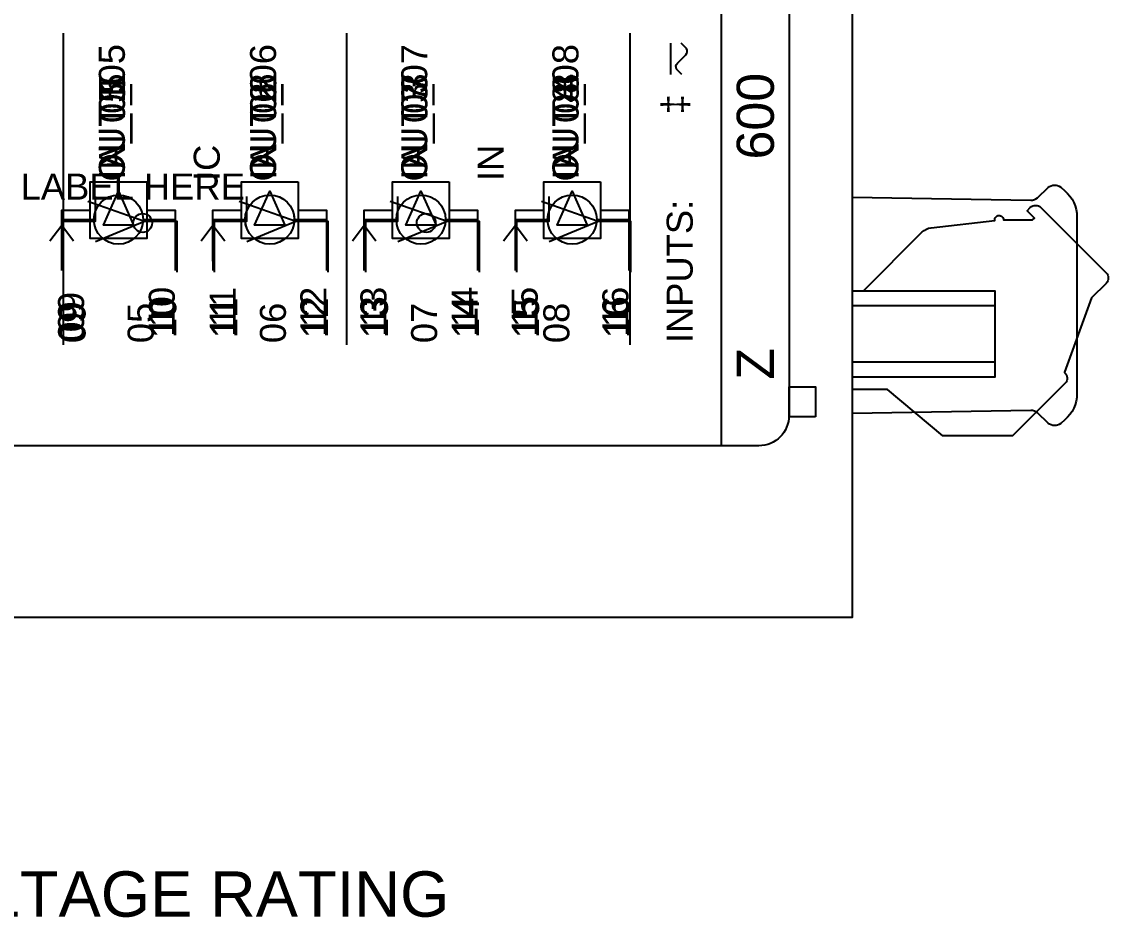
# Model space of a CAD drawing. Extents: x 1 to 23.8, y 0.2 to 17.
# Drawn here: x 12.352 to 15.226, y 0.765 to 3.145 of the extents above; entities that cross this region are included whole.
import ezdxf

# ---------------------------------------------------------------- set-up
doc = ezdxf.new("R2010")
doc.units = 0
doc.header["$MEASUREMENT"] = 0
for name, color, linetype in [('5_01__0-__EMPTY', 7, 'CONTINUOUS'), ('5_02__8-___4__ACI', 7, 'CONTINUOUS'), ('5_03__1-___4__DI__4__DO__S', 7, 'CONTINUOUS'), ('5_04__B-___4__DI__4__DO__F', 7, 'CONTINUOUS'), ('5_05__C-___4__DI__3__DO', 7, 'CONTINUOUS'), ('5_06__2X___8__DO__STD_FORM', 7, 'CONTINUOUS'), ('5_07__2A___8__DO__STD_FORM', 7, 'CONTINUOUS'), ('5_08__2B___8__DO__STD__6__', 7, 'CONTINUOUS'), ('5_09__2C___8__DO__STD__2__', 7, 'CONTINUOUS'), ('5_10__3-___8__DI', 7, 'CONTINUOUS'), ('5_11__5-___8__AI', 7, 'CONTINUOUS'), ('5_12__6-___4__AI__4__AO', 7, 'CONTINUOUS'), ('6_00_____DWG', 7, 'CONTINUOUS')]:
    doc.layers.add(name, color=color, linetype=linetype)
doc.styles.add('ARIAL', font='arial.ttf')

msp = doc.modelspace()

# ---------------------------------------------------------------- linework, layer by layer
at = {"layer": '5_02__8-___4__ACI'}
for points in [[(12.462, 2.2897), (12.462, 3.1147)], [(13.2119, 2.2897), (13.2119, 3.1147)], [(13.9619, 2.2897), (13.9619, 3.1147)]]:
    msp.add_lwpolyline(points, dxfattribs=at)
msp.add_lwpolyline([(14.5491, 2.6808), (15.0214, 2.6726, 0.19478), (15.039, 2.6793), (15.0673, 2.7059, -0.380004), (15.1005, 2.7067), (15.1116, 2.6974, -0.221055), (15.1436, 2.6286), (15.1436, 2.6286), (15.1436, 2.1605, -0.221055), (15.1116, 2.0917), (15.1005, 2.0824, -0.380004), (15.0673, 2.0832), (15.039, 2.1098, 0.19478), (15.0214, 2.1165), (14.5491, 2.1083)], format="xyb", dxfattribs=at)
for centre in [(12.672, 2.6124), (13.4219, 2.6124)]:
    msp.add_circle(centre, 0.025, dxfattribs=at)
at = {"layer": '5_03__1-___4__DI__4__DO__S'}
for points in [[(14.0692, 3.0053), (14.0692, 3.0883)], [(12.458, 2.4863), (12.458, 2.6213), (12.543, 2.6213)], [(12.673, 2.6213), (12.758, 2.6213), (12.758, 2.4863)], [(12.8581, 2.4863), (12.858, 2.6213), (12.943, 2.6213)], [(13.0731, 2.6213), (13.158, 2.6213), (13.158, 2.4863)], [(13.2581, 2.4863), (13.2581, 2.6213), (13.3431, 2.6213)], [(13.4731, 2.6213), (13.5581, 2.6213), (13.5581, 2.4863)], [(13.658, 2.4863), (13.658, 2.6213), (13.7432, 2.6213)], [(13.8732, 2.6213), (13.9582, 2.6213), (13.9582, 2.4863)], [(14.5491, 2.4329), (14.9262, 2.4329), (14.9262, 2.2045), (14.5491, 2.2045)], [(14.9262, 2.3935), (14.5491, 2.3935)], [(14.9262, 2.2439), (14.5491, 2.2439)]]:
    msp.add_lwpolyline(points, dxfattribs=at)
for points in [[(14.0981, 3.0053), (14.0844, 3.0194, -0.328455), (14.0864, 3.0353), (14.1086, 3.0576, 0.339292), (14.1107, 3.0735), (14.0962, 3.0883)], [(14.5789, 2.4332), (14.7344, 2.5886, -0.169592), (14.7577, 2.5999), (14.9259, 2.6191, -0.43094), (14.937, 2.6322, -0.430927), (14.9494, 2.6204), (15.0264, 2.6204), (15.0313, 2.6253), (15.0119, 2.6448), (15.0202, 2.6532, -0.414223), (15.0481, 2.6532), (15.2207, 2.4806, -0.414213), (15.2207, 2.4527), (15.1824, 2.4145), (15.1107, 2.2175, -0.440578), (15.1121, 2.1883), (14.9729, 2.0491), (14.7884, 2.0491), (14.6424, 2.1716), (14.5491, 2.1716)]]:
    msp.add_lwpolyline(points, format="xyb", dxfattribs=at)
for centre in [(12.608, 2.6213), (13.008, 2.6213), (13.4081, 2.6213), (13.8082, 2.6213)]:
    msp.add_circle(centre, 0.065, dxfattribs=at)
at = {"layer": '5_04__B-___4__DI__4__DO__F'}
for points in [[(14.0692, 3.0053), (14.0692, 3.0883)], [(12.458, 2.4863), (12.458, 2.6213), (12.543, 2.6213)], [(12.673, 2.6213), (12.758, 2.6213), (12.758, 2.4863)], [(12.8581, 2.4863), (12.858, 2.6213), (12.943, 2.6213)], [(13.0731, 2.6213), (13.158, 2.6213), (13.158, 2.4863)], [(13.2581, 2.4863), (13.2581, 2.6213), (13.3431, 2.6213)], [(13.4731, 2.6213), (13.5581, 2.6213), (13.5581, 2.4863)], [(13.658, 2.4863), (13.658, 2.6213), (13.7432, 2.6213)], [(13.8732, 2.6213), (13.9582, 2.6213), (13.9582, 2.4863)], [(14.5491, 2.4329), (14.9262, 2.4329), (14.9262, 2.2045), (14.5491, 2.2045)], [(14.9262, 2.3935), (14.5491, 2.3935)], [(14.9262, 2.2439), (14.5491, 2.2439)]]:
    msp.add_lwpolyline(points, dxfattribs=at)
for points in [[(14.0981, 3.0053), (14.0844, 3.0194, -0.328455), (14.0864, 3.0353), (14.1086, 3.0576, 0.339292), (14.1107, 3.0735), (14.0962, 3.0883)], [(14.5789, 2.4332), (14.7344, 2.5886, -0.169592), (14.7577, 2.5999), (14.9259, 2.6191, -0.43094), (14.937, 2.6322, -0.430927), (14.9494, 2.6204), (15.0264, 2.6204), (15.0313, 2.6253), (15.0119, 2.6448), (15.0202, 2.6532, -0.414223), (15.0481, 2.6532), (15.2207, 2.4806, -0.414213), (15.2207, 2.4527), (15.1824, 2.4145), (15.1107, 2.2175, -0.440578), (15.1121, 2.1883), (14.9729, 2.0491), (14.7884, 2.0491), (14.6424, 2.1716), (14.5491, 2.1716)]]:
    msp.add_lwpolyline(points, format="xyb", dxfattribs=at)
for centre in [(12.608, 2.6213), (13.0081, 2.6213), (13.4081, 2.6213), (13.808, 2.6213)]:
    msp.add_circle(centre, 0.065, dxfattribs=at)
at = {"layer": '5_05__C-___4__DI__3__DO'}
for points in [[(14.0692, 3.0053), (14.0692, 3.0883)], [(12.458, 2.4863), (12.458, 2.6213), (12.543, 2.6213)], [(12.673, 2.6213), (12.758, 2.6213), (12.758, 2.4863)], [(12.8581, 2.4863), (12.858, 2.6213), (12.943, 2.6213)], [(13.0731, 2.6213), (13.158, 2.6213), (13.158, 2.4863)], [(13.2581, 2.4863), (13.2581, 2.6213), (13.3431, 2.6213)], [(13.4731, 2.6213), (13.5581, 2.6213), (13.5581, 2.4863)], [(13.658, 2.4863), (13.658, 2.6213), (13.7432, 2.6213)], [(13.8732, 2.6213), (13.9582, 2.6213), (13.9582, 2.4863)], [(14.5491, 2.4329), (14.9262, 2.4329), (14.9262, 2.2045), (14.5491, 2.2045)], [(14.9262, 2.3935), (14.5491, 2.3935)], [(14.9262, 2.2439), (14.5491, 2.2439)]]:
    msp.add_lwpolyline(points, dxfattribs=at)
for points in [[(14.0981, 3.0053), (14.0844, 3.0194, -0.328455), (14.0864, 3.0353), (14.1086, 3.0576, 0.339292), (14.1107, 3.0735), (14.0962, 3.0883)], [(14.5789, 2.4332), (14.7344, 2.5886, -0.169592), (14.7577, 2.5999), (14.9259, 2.6191, -0.43094), (14.937, 2.6322, -0.430927), (14.9494, 2.6204), (15.0264, 2.6204), (15.0313, 2.6253), (15.0119, 2.6448), (15.0202, 2.6532, -0.414223), (15.0481, 2.6532), (15.2207, 2.4806, -0.414213), (15.2207, 2.4527), (15.1824, 2.4145), (15.1107, 2.2175, -0.440578), (15.1121, 2.1883), (14.9729, 2.0491), (14.7884, 2.0491), (14.6424, 2.1716), (14.5491, 2.1716)]]:
    msp.add_lwpolyline(points, format="xyb", dxfattribs=at)
for centre in [(12.608, 2.6213), (13.0081, 2.6213), (13.4081, 2.6213), (13.808, 2.6213)]:
    msp.add_circle(centre, 0.065, dxfattribs=at)
at = {"layer": '5_06__2X___8__DO__STD_FORM'}
msp.add_lwpolyline([(14.5789, 2.4332), (14.7344, 2.5886, -0.169592), (14.7577, 2.5999), (14.9259, 2.6191, -0.43094), (14.937, 2.6322, -0.430927), (14.9494, 2.6204), (15.0264, 2.6204), (15.0313, 2.6253), (15.0119, 2.6448), (15.0202, 2.6532, -0.414223), (15.0481, 2.6532), (15.2207, 2.4806, -0.414213), (15.2207, 2.4527), (15.1824, 2.4145), (15.1107, 2.2175, -0.440578), (15.1121, 2.1883), (14.9729, 2.0491), (14.7884, 2.0491), (14.6424, 2.1716), (14.5491, 2.1716)], format="xyb", dxfattribs=at)
for points in [[(12.462, 2.4824), (12.462, 2.6174), (12.5471, 2.6174)], [(12.5471, 2.5637), (12.6771, 2.6174), (12.7621, 2.6174), (12.7621, 2.4824)], [(12.8619, 2.4824), (12.8619, 2.6174), (12.947, 2.6174)], [(12.9471, 2.5637), (13.0771, 2.6174), (13.162, 2.6174), (13.162, 2.4824)], [(13.2619, 2.4824), (13.2619, 2.6174), (13.347, 2.6174)], [(13.3471, 2.5637), (13.477, 2.6174), (13.562, 2.6174), (13.562, 2.4824)], [(13.6619, 2.4824), (13.6619, 2.6174), (13.747, 2.6174)], [(13.747, 2.5637), (13.877, 2.6174), (13.962, 2.6174), (13.962, 2.4824)], [(14.5491, 2.4329), (14.9262, 2.4329), (14.9262, 2.2045), (14.5491, 2.2045)], [(14.9262, 2.3935), (14.5491, 2.3935)], [(14.9262, 2.2439), (14.5491, 2.2439)]]:
    msp.add_lwpolyline(points, dxfattribs=at)
at = {"layer": '5_07__2A___8__DO__STD_FORM'}
for points in [[(12.462, 2.4824), (12.462, 2.6175), (12.462, 2.6175), (12.5471, 2.6175), (12.5471, 2.6824)], [(12.8619, 2.4824), (12.8619, 2.6175), (12.8619, 2.6175), (12.947, 2.6175), (12.947, 2.6824)], [(13.2619, 2.4824), (13.2619, 2.6175), (13.2619, 2.6175), (13.347, 2.6175), (13.347, 2.6824)], [(13.6619, 2.4824), (13.6619, 2.6175), (13.6619, 2.6175), (13.747, 2.6175), (13.747, 2.6824)], [(12.5271, 2.6699), (12.6771, 2.6174), (12.7621, 2.6175), (12.7621, 2.4825)], [(12.927, 2.6699), (13.0771, 2.6174), (13.162, 2.6175), (13.162, 2.4825)], [(13.327, 2.6699), (13.477, 2.6174), (13.562, 2.6175), (13.562, 2.4825)], [(13.727, 2.6699), (13.877, 2.6174), (13.962, 2.6175), (13.962, 2.4825)], [(14.5491, 2.4329), (14.9262, 2.4329), (14.9262, 2.2045), (14.5491, 2.2045)], [(14.9262, 2.3935), (14.5491, 2.3935)], [(14.9262, 2.2439), (14.5491, 2.2439)]]:
    msp.add_lwpolyline(points, dxfattribs=at)
msp.add_lwpolyline([(14.5789, 2.4332), (14.7344, 2.5886, -0.169592), (14.7577, 2.5999), (14.9259, 2.6191, -0.43094), (14.937, 2.6322, -0.430927), (14.9494, 2.6204), (15.0264, 2.6204), (15.0313, 2.6253), (15.0119, 2.6448), (15.0202, 2.6532, -0.414223), (15.0481, 2.6532), (15.2207, 2.4806, -0.414213), (15.2207, 2.4527), (15.1824, 2.4145), (15.1107, 2.2175, -0.440578), (15.1121, 2.1883), (14.9729, 2.0491), (14.7884, 2.0491), (14.6424, 2.1716), (14.5491, 2.1716)], format="xyb", dxfattribs=at)
at = {"layer": '5_08__2B___8__DO__STD__6__'}
for points in [[(13.2619, 2.4824), (13.2619, 2.6175), (13.2619, 2.6175), (13.347, 2.6175), (13.347, 2.6824)], [(13.6619, 2.4824), (13.6619, 2.6175), (13.6619, 2.6175), (13.747, 2.6175), (13.747, 2.6824)], [(13.327, 2.6699), (13.477, 2.6174), (13.562, 2.6175), (13.562, 2.4825)], [(13.727, 2.6699), (13.877, 2.6174), (13.962, 2.6175), (13.962, 2.4825)], [(12.462, 2.4824), (12.462, 2.6174), (12.5471, 2.6174)], [(12.5471, 2.5637), (12.6771, 2.6174), (12.7621, 2.6174), (12.7621, 2.4824)], [(12.8619, 2.4824), (12.8619, 2.6174), (12.947, 2.6174)], [(12.9471, 2.5637), (13.0771, 2.6174), (13.162, 2.6174), (13.162, 2.4824)], [(14.5491, 2.4329), (14.9262, 2.4329), (14.9262, 2.2045), (14.5491, 2.2045)], [(14.9262, 2.3935), (14.5491, 2.3935)], [(14.9262, 2.2439), (14.5491, 2.2439)]]:
    msp.add_lwpolyline(points, dxfattribs=at)
msp.add_lwpolyline([(14.5789, 2.4332), (14.7344, 2.5886, -0.169592), (14.7577, 2.5999), (14.9259, 2.6191, -0.43094), (14.937, 2.6322, -0.430927), (14.9494, 2.6204), (15.0264, 2.6204), (15.0313, 2.6253), (15.0119, 2.6448), (15.0202, 2.6532, -0.414223), (15.0481, 2.6532), (15.2207, 2.4806, -0.414213), (15.2207, 2.4527), (15.1824, 2.4145), (15.1107, 2.2175, -0.440578), (15.1121, 2.1883), (14.9729, 2.0491), (14.7884, 2.0491), (14.6424, 2.1716), (14.5491, 2.1716)], format="xyb", dxfattribs=at)
at = {"layer": '5_09__2C___8__DO__STD__2__'}
for points in [[(12.462, 2.4824), (12.462, 2.6175), (12.462, 2.6175), (12.5471, 2.6175), (12.5471, 2.6824)], [(12.8619, 2.4824), (12.8619, 2.6175), (12.8619, 2.6175), (12.947, 2.6175), (12.947, 2.6824)], [(13.2619, 2.4824), (13.2619, 2.6175), (13.2619, 2.6175), (13.347, 2.6175), (13.347, 2.6824)], [(13.6619, 2.4824), (13.6619, 2.6175), (13.6619, 2.6175), (13.747, 2.6175), (13.747, 2.6824)], [(12.5271, 2.6699), (12.6771, 2.6174), (12.7621, 2.6175), (12.7621, 2.4825)], [(12.927, 2.6699), (13.0771, 2.6174), (13.162, 2.6175), (13.162, 2.4825)], [(13.327, 2.6699), (13.477, 2.6174), (13.562, 2.6175), (13.562, 2.4825)], [(13.727, 2.6699), (13.877, 2.6174), (13.962, 2.6175), (13.962, 2.4825)], [(14.5491, 2.4329), (14.9262, 2.4329), (14.9262, 2.2045), (14.5491, 2.2045)], [(14.9262, 2.3935), (14.5491, 2.3935)], [(14.9262, 2.2439), (14.5491, 2.2439)]]:
    msp.add_lwpolyline(points, dxfattribs=at)
msp.add_lwpolyline([(14.5789, 2.4332), (14.7344, 2.5886, -0.169592), (14.7577, 2.5999), (14.9259, 2.6191, -0.43094), (14.937, 2.6322, -0.430927), (14.9494, 2.6204), (15.0264, 2.6204), (15.0313, 2.6253), (15.0119, 2.6448), (15.0202, 2.6532, -0.414223), (15.0481, 2.6532), (15.2207, 2.4806, -0.414213), (15.2207, 2.4527), (15.1824, 2.4145), (15.1107, 2.2175, -0.440578), (15.1121, 2.1883), (14.9729, 2.0491), (14.7884, 2.0491), (14.6424, 2.1716), (14.5491, 2.1716)], format="xyb", dxfattribs=at)
at = {"layer": '5_10__3-___8__DI'}
for points in [[(14.0692, 3.0053), (14.0692, 3.0883)], [(12.458, 2.4863), (12.4579, 2.6213), (12.5429, 2.6213)], [(12.6729, 2.6213), (12.7579, 2.6213), (12.7579, 2.4863)], [(12.8581, 2.4863), (12.858, 2.6213), (12.943, 2.6213)], [(13.0731, 2.6213), (13.158, 2.6213), (13.158, 2.4863)], [(13.2581, 2.4863), (13.2581, 2.6213), (13.3431, 2.6213)], [(13.4731, 2.6213), (13.5581, 2.6213), (13.5581, 2.4863)], [(13.658, 2.4863), (13.6579, 2.6213), (13.7429, 2.6213)], [(13.873, 2.6213), (13.9579, 2.6213), (13.9579, 2.4863)], [(14.5491, 2.4329), (14.9262, 2.4329), (14.9262, 2.2045), (14.5491, 2.2045)], [(14.9262, 2.3935), (14.5491, 2.3935)], [(14.9262, 2.2439), (14.5491, 2.2439)]]:
    msp.add_lwpolyline(points, dxfattribs=at)
for points in [[(14.0981, 3.0053), (14.0844, 3.0194, -0.328455), (14.0864, 3.0353), (14.1086, 3.0576, 0.339292), (14.1107, 3.0735), (14.0962, 3.0883)], [(14.5789, 2.4332), (14.7344, 2.5886, -0.169592), (14.7577, 2.5999), (14.9259, 2.6191, -0.43094), (14.937, 2.6322, -0.430927), (14.9494, 2.6204), (15.0264, 2.6204), (15.0313, 2.6253), (15.0119, 2.6448), (15.0202, 2.6532, -0.414223), (15.0481, 2.6532), (15.2207, 2.4806, -0.414213), (15.2207, 2.4527), (15.1824, 2.4145), (15.1107, 2.2175, -0.440578), (15.1121, 2.1883), (14.9729, 2.0491), (14.7884, 2.0491), (14.6424, 2.1716), (14.5491, 2.1716)]]:
    msp.add_lwpolyline(points, format="xyb", dxfattribs=at)
for centre in [(12.608, 2.6213), (13.0081, 2.6213), (13.4081, 2.6213), (13.808, 2.6213)]:
    msp.add_circle(centre, 0.065, dxfattribs=at)
at = {"layer": '5_11__5-___8__AI'}
for points in [[(12.6828, 2.7213), (12.6828, 2.5713), (12.5328, 2.5713), (12.5328, 2.7213), (12.6828, 2.7213)], [(13.0829, 2.7213), (13.0829, 2.5713), (12.9329, 2.5713), (12.9329, 2.7213), (13.0829, 2.7213)], [(13.4829, 2.7213), (13.4829, 2.5713), (13.333, 2.5713), (13.333, 2.7213), (13.4829, 2.7213)], [(13.883, 2.7213), (13.883, 2.5713), (13.733, 2.5713), (13.733, 2.7213), (13.883, 2.7213)], [(12.6478, 2.6063), (12.5678, 2.6063), (12.6078, 2.6963), (12.6478, 2.6063)], [(13.0479, 2.6063), (12.9679, 2.6063), (13.0079, 2.6963), (13.0479, 2.6063)], [(13.4479, 2.6063), (13.3679, 2.6063), (13.4079, 2.6963), (13.4479, 2.6063)], [(13.848, 2.6063), (13.768, 2.6063), (13.808, 2.6963), (13.848, 2.6063)], [(12.4578, 2.5113), (12.4578, 2.6463), (12.5328, 2.6463)], [(12.6828, 2.6463), (12.7579, 2.6463), (12.7579, 2.5113)], [(12.8578, 2.5113), (12.8578, 2.6463), (12.9329, 2.6463)], [(13.0829, 2.6463), (13.158, 2.6463), (13.158, 2.5113)], [(13.2579, 2.5113), (13.2579, 2.6463), (13.3329, 2.6463)], [(13.483, 2.6463), (13.5581, 2.6463), (13.5581, 2.5113)], [(13.6579, 2.5113), (13.6579, 2.6463), (13.733, 2.6463)], [(13.883, 2.6463), (13.9581, 2.6463), (13.9581, 2.5113)], [(12.4266, 2.5651), (12.4578, 2.6063), (12.489, 2.5651)], [(12.8266, 2.5651), (12.8578, 2.6063), (12.889, 2.5651)], [(13.2267, 2.5651), (13.2579, 2.6063), (13.2891, 2.5651)], [(13.6267, 2.5651), (13.658, 2.6063), (13.6892, 2.5651)], [(14.5491, 2.4329), (14.9262, 2.4329), (14.9262, 2.2045), (14.5491, 2.2045)], [(14.9262, 2.3935), (14.5491, 2.3935)], [(14.9262, 2.2439), (14.5491, 2.2439)]]:
    msp.add_lwpolyline(points, dxfattribs=at)
msp.add_lwpolyline([(14.5789, 2.4332), (14.7344, 2.5886, -0.169592), (14.7577, 2.5999), (14.9259, 2.6191, -0.43094), (14.937, 2.6322, -0.430927), (14.9494, 2.6204), (15.0264, 2.6204), (15.0313, 2.6253), (15.0119, 2.6448), (15.0202, 2.6532, -0.414223), (15.0481, 2.6532), (15.2207, 2.4806, -0.414213), (15.2207, 2.4527), (15.1824, 2.4145), (15.1107, 2.2175, -0.440578), (15.1121, 2.1883), (14.9729, 2.0491), (14.7884, 2.0491), (14.6424, 2.1716), (14.5491, 2.1716)], format="xyb", dxfattribs=at)
at = {"layer": '5_12__6-___4__AI__4__AO'}
for points in [[(12.6828, 2.7213), (12.6828, 2.5713), (12.5328, 2.5713), (12.5328, 2.7213), (12.6828, 2.7213)], [(13.0829, 2.7213), (13.0829, 2.5713), (12.9329, 2.5713), (12.9329, 2.7213), (13.0829, 2.7213)], [(13.4829, 2.7213), (13.4829, 2.5713), (13.333, 2.5713), (13.333, 2.7213), (13.4829, 2.7213)], [(13.883, 2.7213), (13.883, 2.5713), (13.733, 2.5713), (13.733, 2.7213), (13.883, 2.7213)], [(12.6478, 2.6063), (12.5678, 2.6063), (12.6078, 2.6963), (12.6478, 2.6063)], [(13.0479, 2.6063), (12.9679, 2.6063), (13.0079, 2.6963), (13.0479, 2.6063)], [(13.4479, 2.6063), (13.3679, 2.6063), (13.4079, 2.6963), (13.4479, 2.6063)], [(13.848, 2.6063), (13.768, 2.6063), (13.808, 2.6963), (13.848, 2.6063)], [(12.4578, 2.5113), (12.4578, 2.6463), (12.5328, 2.6463)], [(12.6828, 2.6463), (12.7579, 2.6463), (12.7579, 2.5113)], [(12.8578, 2.5113), (12.8578, 2.6463), (12.9329, 2.6463)], [(13.0829, 2.6463), (13.158, 2.6463), (13.158, 2.5113)], [(13.2579, 2.5113), (13.2579, 2.6463), (13.3329, 2.6463)], [(13.483, 2.6463), (13.5581, 2.6463), (13.5581, 2.5113)], [(13.6579, 2.5113), (13.6579, 2.6463), (13.733, 2.6463)], [(13.883, 2.6463), (13.9581, 2.6463), (13.9581, 2.5113)], [(12.4266, 2.5651), (12.4578, 2.6063), (12.489, 2.5651)], [(12.8266, 2.5651), (12.8578, 2.6063), (12.889, 2.5651)], [(13.2267, 2.5651), (13.2579, 2.6063), (13.2891, 2.5651)], [(13.6267, 2.5651), (13.658, 2.6063), (13.6892, 2.5651)], [(14.5491, 2.4329), (14.9262, 2.4329), (14.9262, 2.2045), (14.5491, 2.2045)], [(14.9262, 2.3935), (14.5491, 2.3935)], [(14.9262, 2.2439), (14.5491, 2.2439)]]:
    msp.add_lwpolyline(points, dxfattribs=at)
msp.add_lwpolyline([(14.5789, 2.4332), (14.7344, 2.5886, -0.169592), (14.7577, 2.5999), (14.9259, 2.6191, -0.43094), (14.937, 2.6322, -0.430927), (14.9494, 2.6204), (15.0264, 2.6204), (15.0313, 2.6253), (15.0119, 2.6448), (15.0202, 2.6532, -0.414223), (15.0481, 2.6532), (15.2207, 2.4806, -0.414213), (15.2207, 2.4527), (15.1824, 2.4145), (15.1107, 2.2175, -0.440578), (15.1121, 2.1883), (14.9729, 2.0491), (14.7884, 2.0491), (14.6424, 2.1716), (14.5491, 2.1716)], format="xyb", dxfattribs=at)
at = {"layer": '6_00_____DWG'}
for points in [[(9.5988, 8.8524), (14.5491, 8.8524), (14.5491, 1.5689), (9.5988, 1.5689)], [(14.202, 8.3481), (14.202, 2.0231)], [(14.4519, 2.0993), (14.3818, 2.0993), (14.3818, 2.1793), (14.4519, 2.1793), (14.4519, 2.0993)]]:
    msp.add_lwpolyline(points, dxfattribs=at)
msp.add_lwpolyline([(10.5919, 8.348), (14.3018, 8.348, -0.414213), (14.3818, 8.268), (14.3818, 2.1031, -0.414212), (14.3018, 2.0231), (10.5919, 2.0231, -0.414211), (10.5119, 2.1031), (10.5119, 8.268, -0.414219)], format="xyb", close=True, dxfattribs=at)

# ---------------------------------------------------------------- texts
at = {"layer": '5_01__0-__EMPTY', "style": 'ARIAL'}
msp.add_text('PLACE EXPANSION CARD LABEL HERE', height=0.068833, dxfattribs=at).set_placement((11.1201, 2.6742))
at = {"layer": '5_02__8-___4__ACI', "style": 'ARIAL'}
for s, p in [('IC', (12.8758, 2.7233)), ('IN', (13.6269, 2.7233)), ('05', (12.7009, 2.2945)), ('06', (13.0508, 2.2945)), ('07', (13.4508, 2.2945)), ('08', (13.8007, 2.2945))]:
    msp.add_text(s, height=0.06883, rotation=90, dxfattribs=at).set_placement(p)
at = {"layer": '5_03__1-___4__DI__4__DO__S', "style": 'ARIAL'}
for s, height, p in [('IN_01', 0.06883, (12.6252, 2.7272)), ('IN_02', 0.06883, (13.0252, 2.7272)), ('IN_03', 0.06883, (13.4252, 2.7272)), ('IN_04', 0.06883, (13.8252, 2.7272)), ('‡', 0.0688, (14.1141, 2.8994)), ('INPUTS:', 0.06883, (14.127, 2.2945)), ('10', 0.06883, (12.7569, 2.3118)), ('14', 0.06883, (13.5579, 2.3118)), ('15', 0.06883, (13.7168, 2.3118)), ('09', 0.06883, (12.5169, 2.2984)), ('11', 0.06883, (12.918, 2.3118)), ('12', 0.06883, (13.158, 2.3118)), ('13', 0.06883, (13.3168, 2.3118)), ('16', 0.06883, (13.9568, 2.3118))]:
    msp.add_text(s, height=height, rotation=90, dxfattribs=at).set_placement(p)
at = {"layer": '5_04__B-___4__DI__4__DO__F', "style": 'ARIAL'}
for s, height, p in [('IN_01', 0.06883, (12.6252, 2.7272)), ('IN_02', 0.06883, (13.0252, 2.7272)), ('IN_03', 0.06883, (13.4252, 2.7272)), ('IN_04', 0.06883, (13.8252, 2.7272)), ('‡', 0.0688, (14.1141, 2.8994)), ('INPUTS:', 0.06883, (14.127, 2.2945)), ('10', 0.06883, (12.7569, 2.3118)), ('14', 0.06883, (13.5579, 2.3118)), ('15', 0.06883, (13.7168, 2.3118)), ('09', 0.06883, (12.5169, 2.2984)), ('11', 0.06883, (12.918, 2.3118)), ('12', 0.06883, (13.158, 2.3118)), ('13', 0.06883, (13.3168, 2.3118)), ('16', 0.06883, (13.9568, 2.3118))]:
    msp.add_text(s, height=height, rotation=90, dxfattribs=at).set_placement(p)
at = {"layer": '5_05__C-___4__DI__3__DO', "style": 'ARIAL'}
for s, height, p in [('IN_01', 0.06883, (12.6252, 2.7272)), ('IN_02', 0.06883, (13.0252, 2.7272)), ('IN_03', 0.06883, (13.4252, 2.7272)), ('IN_04', 0.06883, (13.8252, 2.7272)), ('‡', 0.0688, (14.1141, 2.8994)), ('INPUTS:', 0.06883, (14.127, 2.2945)), ('10', 0.06883, (12.7569, 2.3118)), ('14', 0.06883, (13.5579, 2.3118)), ('15', 0.06883, (13.7168, 2.3118)), ('09', 0.06883, (12.5169, 2.2984)), ('11', 0.06883, (12.918, 2.3118)), ('12', 0.06883, (13.158, 2.3118)), ('13', 0.06883, (13.3168, 2.3118)), ('16', 0.06883, (13.9568, 2.3118))]:
    msp.add_text(s, height=height, rotation=90, dxfattribs=at).set_placement(p)
at = {"layer": '5_06__2X___8__DO__STD_FORM', "style": 'ARIAL'}
for s, p in [('OUT_05', (12.6247, 2.7224)), ('OUT_06', (13.0247, 2.7224)), ('OUT_07', (13.4247, 2.7224)), ('OUT_08', (13.8247, 2.7224)), ('09', (12.5208, 2.2945)), ('10', (12.7609, 2.3079)), ('11', (12.922, 2.3079)), ('12', (13.1619, 2.3079)), ('13', (13.3208, 2.3079)), ('14', (13.5619, 2.3079)), ('15', (13.7208, 2.3079)), ('16', (13.9608, 2.3079))]:
    msp.add_text(s, height=0.06883, rotation=90, dxfattribs=at).set_placement(p)
at = {"layer": '5_07__2A___8__DO__STD_FORM', "style": 'ARIAL'}
for s, p in [('OUT_05', (12.6247, 2.7224)), ('OUT_06', (13.0247, 2.7224)), ('OUT_07', (13.4247, 2.7224)), ('OUT_08', (13.8247, 2.7224)), ('09', (12.5208, 2.2945)), ('10', (12.7609, 2.3079)), ('11', (12.922, 2.3079)), ('12', (13.1619, 2.3079)), ('13', (13.3208, 2.3079)), ('14', (13.5619, 2.3079)), ('15', (13.7208, 2.3079)), ('16', (13.9608, 2.3079))]:
    msp.add_text(s, height=0.06883, rotation=90, dxfattribs=at).set_placement(p)
at = {"layer": '5_08__2B___8__DO__STD__6__', "style": 'ARIAL'}
for s, p in [('OUT_05', (12.6247, 2.7224)), ('OUT_06', (13.0247, 2.7224)), ('OUT_07', (13.4247, 2.7224)), ('OUT_08', (13.8247, 2.7224)), ('09', (12.5208, 2.2945)), ('10', (12.7609, 2.3079)), ('11', (12.922, 2.3079)), ('12', (13.1619, 2.3079)), ('13', (13.3208, 2.3079)), ('14', (13.5619, 2.3079)), ('15', (13.7208, 2.3079)), ('16', (13.9608, 2.3079))]:
    msp.add_text(s, height=0.06883, rotation=90, dxfattribs=at).set_placement(p)
at = {"layer": '5_09__2C___8__DO__STD__2__', "style": 'ARIAL'}
for s, p in [('OUT_05', (12.6247, 2.7224)), ('OUT_06', (13.0247, 2.7224)), ('OUT_07', (13.4247, 2.7224)), ('OUT_08', (13.8247, 2.7224)), ('09', (12.5208, 2.2945)), ('10', (12.7609, 2.3079)), ('11', (12.922, 2.3079)), ('12', (13.1619, 2.3079)), ('13', (13.3208, 2.3079)), ('14', (13.5619, 2.3079)), ('15', (13.7208, 2.3079)), ('16', (13.9608, 2.3079))]:
    msp.add_text(s, height=0.06883, rotation=90, dxfattribs=at).set_placement(p)
at = {"layer": '5_10__3-___8__DI', "style": 'ARIAL'}
for s, height, p in [('IN_05', 0.06883, (12.6252, 2.7272)), ('IN_06', 0.06883, (13.0252, 2.7272)), ('IN_07', 0.06883, (13.4251, 2.7272)), ('IN_08', 0.06883, (13.8252, 2.7272)), ('‡', 0.0688, (14.1141, 2.8994)), ('INPUTS:', 0.06883, (14.127, 2.2945)), ('10', 0.06883, (12.7569, 2.3118)), ('14', 0.06883, (13.5579, 2.3118)), ('15', 0.06883, (13.7168, 2.3118)), ('09', 0.06883, (12.5169, 2.2984)), ('11', 0.06883, (12.918, 2.3118)), ('12', 0.06883, (13.158, 2.3118)), ('13', 0.06883, (13.3168, 2.3118)), ('16', 0.06883, (13.9568, 2.3118))]:
    msp.add_text(s, height=height, rotation=90, dxfattribs=at).set_placement(p)
at = {"layer": '5_11__5-___8__AI', "style": 'ARIAL'}
for s, p in [('AI_05', (12.6251, 2.7567)), ('AI_06', (13.0252, 2.7567)), ('AI_07', (13.4251, 2.7567)), ('AI_08', (13.8251, 2.7567)), ('09', (12.5168, 2.3233)), ('10', (12.7568, 2.3368)), ('11', (12.918, 2.3368)), ('12', (13.1579, 2.3368)), ('13', (13.3168, 2.3368)), ('14', (13.5579, 2.3368)), ('15', (13.7168, 2.3368)), ('16', (13.9568, 2.3368))]:
    msp.add_text(s, height=0.06883, rotation=90, dxfattribs=at).set_placement(p)
at = {"layer": '5_12__6-___4__AI__4__AO', "style": 'ARIAL'}
for s, p in [('AI_01', (12.6251, 2.7567)), ('AI_02', (13.0251, 2.7567)), ('AI_03', (13.4251, 2.7567)), ('AI_04', (13.8251, 2.7567)), ('09', (12.5168, 2.3233)), ('10', (12.7568, 2.3368)), ('11', (12.918, 2.3368)), ('12', (13.1579, 2.3368)), ('13', (13.3168, 2.3368)), ('14', (13.5579, 2.3368)), ('15', (13.7168, 2.3368)), ('16', (13.9568, 2.3368))]:
    msp.add_text(s, height=0.06883, rotation=90, dxfattribs=at).set_placement(p)
at = {"layer": '6_00_____DWG', "style": 'ARIAL'}
for s, height, p in [('600', 0.09833, (14.3418, 2.7803)), ('Z', 0.0983, (14.3418, 2.1978))]:
    msp.add_text(s, height=height, rotation=90, dxfattribs=at).set_placement(p)
msp.add_text('‡   SEE DOCUMENTATION FOR INPUT VOLTAGE RATING', height=0.12, dxfattribs=at).set_placement((8.9197, 0.7774))

doc.saveas('drawing.dxf')
